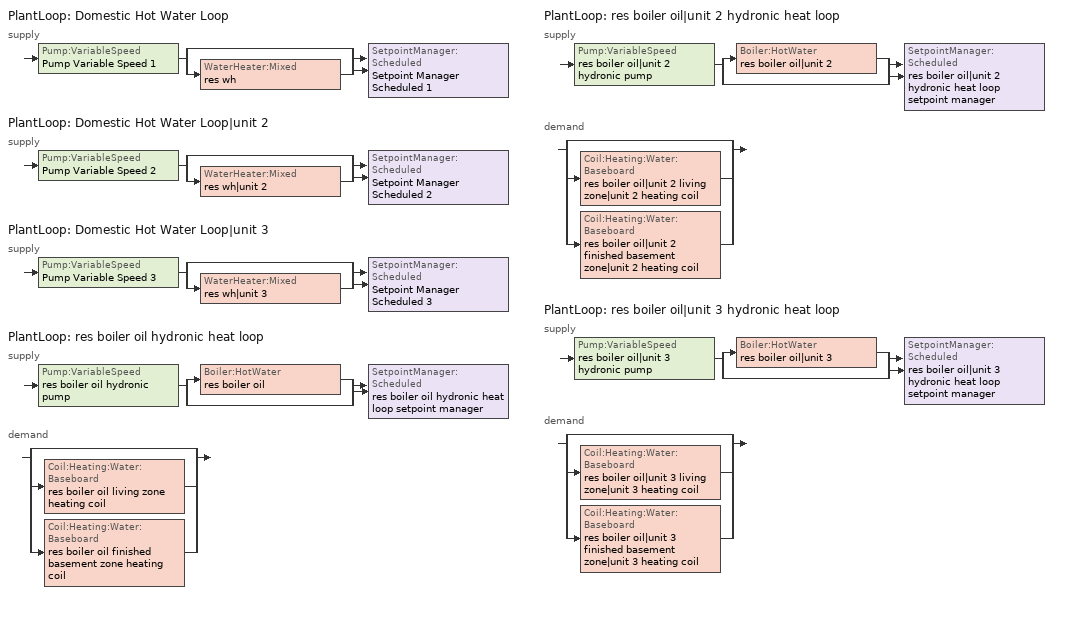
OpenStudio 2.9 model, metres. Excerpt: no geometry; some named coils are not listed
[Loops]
PlantLoop 'Domestic Hot Water Loop'
 supply: Pump:VariableSpeed 'Pump Variable Speed 1' > split
  | bypass
  | WaterHeater:Mixed 'res wh'
  join > SetpointManager:Scheduled 'Setpoint Manager Scheduled 1'
PlantLoop 'Domestic Hot Water Loop|unit 2'
 supply: Pump:VariableSpeed 'Pump Variable Speed 2' > split
  | bypass
  | WaterHeater:Mixed 'res wh|unit 2'
  join > SetpointManager:Scheduled 'Setpoint Manager Scheduled 2'
PlantLoop 'Domestic Hot Water Loop|unit 3'
 supply: Pump:VariableSpeed 'Pump Variable Speed 3' > split
  | bypass
  | WaterHeater:Mixed 'res wh|unit 3'
  join > SetpointManager:Scheduled 'Setpoint Manager Scheduled 3'
PlantLoop 'res boiler oil hydronic heat loop'
 supply: Pump:VariableSpeed 'res boiler oil hydronic pump' > split
  | Boiler:HotWater 'res boiler oil'
  | bypass
  join > SetpointManager:Scheduled 'res boiler oil hydronic heat loop setpoint manager'
 demand: split
  | bypass
  | Coil:Heating:Water:Baseboard 'res boiler oil living zone heating coil'
  | Coil:Heating:Water:Baseboard 'res boiler oil finished basement zone heating coil'
PlantLoop 'res boiler oil|unit 2 hydronic heat loop'
 supply: Pump:VariableSpeed 'res boiler oil|unit 2 hydronic pump' > split
  | Boiler:HotWater 'res boiler oil|unit 2'
  | bypass
  join > SetpointManager:Scheduled 'res boiler oil|unit 2 hydronic heat loop setpoint manager'
 demand: split
  | bypass
  | Coil:Heating:Water:Baseboard 'res boiler oil|unit 2 living zone|unit 2 heating coil'
  | Coil:Heating:Water:Baseboard 'res boiler oil|unit 2 finished basement zone|unit 2 heating coil'
PlantLoop 'res boiler oil|unit 3 hydronic heat loop'
 supply: Pump:VariableSpeed 'res boiler oil|unit 3 hydronic pump' > split
  | Boiler:HotWater 'res boiler oil|unit 3'
  | bypass
  join > SetpointManager:Scheduled 'res boiler oil|unit 3 hydronic heat loop setpoint manager'
 demand: split
  | bypass
  | Coil:Heating:Water:Baseboard 'res boiler oil|unit 3 living zone|unit 3 heating coil'
  | Coil:Heating:Water:Baseboard 'res boiler oil|unit 3 finished basement zone|unit 3 heating coil'
[Sizing:Zone] Zone Cooling Design Supply Air Temperature Input Method=SupplyAirTemperature; Zone Cooling Design Supply Air Temperature {C}=14; Zone Cooling Design Supply Air Temperature Difference {deltaC}=11.11; Zone Heating Design Supply Air Temperature Input Method=SupplyAirTemperature; Zone Heating Design Supply Air Temperature {C}=40; Zone Heating Design Supply Air Temperature Difference {deltaC}=11.11; Zone Cooling Design Supply Air Humidity Ratio {kg-H2O/kg-air}=0.0085; Zone Heating Design Supply Air Humidity Ratio {kg-H2O/kg-air}=0.008; Cooling Design Air Flow Method=DesignDay; Heating Design Air Flow Method=DesignDay; Account for Dedicated Outdoor Air System=No; Dedicated Outdoor Air System Control Strategy=NeutralSupplyAir; Dedicated Outdoor Air Low Setpoint Temperature for Design {C}=autosize; Dedicated Outdoor Air High Setpoint Temperature for Design {C}=autosize
living zone; living zone|unit 2; living zone|unit 3; finished basement zone; finished basement zone|unit 2; finished basement zone|unit 3
[Zone equipment]
living zone: res room ac zone ptac, res boiler oil living zone convective water
living zone|unit 2: res room ac|unit 2 zone ptac, res boiler oil|unit 2 living zone|unit 2 convective water
living zone|unit 3: res room ac|unit 3 zone ptac, res boiler oil|unit 3 living zone|unit 3 convective water
finished basement zone: res room ac zone ptac 1, res boiler oil finished basement zone convective water
finished basement zone|unit 2: res room ac|unit 2 zone ptac 1, res boiler oil|unit 2 finished basement zone|unit 2 convective water
finished basement zone|unit 3: res room ac|unit 3 zone ptac 1, res boiler oil|unit 3 finished basement zone|unit 3 convective water
[PlantLoop] Glycol Concentration=0; Load Distribution Scheme=Optimal
Name | Maximum Loop Flow Rate {m3/s} | Plant Loop Volume {m3} | Fluid Type | Maximum Loop Temperature {C} | Minimum Loop Temperature {C} | Minimum Loop Flow Rate {m3/s}
Domestic Hot Water Loop; Domestic Hot Water Loop|unit 2; Domestic Hot Water Loop|unit 3 | 0.01 | 0.003
res boiler oil hydronic heat loop; res boiler oil|unit 2 hydronic heat loop; res boiler oil|unit 3 hydronic heat loop |  | Autocalculate | Water | 100 | 0 | 0
[Sizing:Plant] Loop Type=Heating; Sizing Option=NonCoincident; Zone Timesteps in Averaging Window=1; Coincident Sizing Factor Mode=None
Name | Design Loop Exit Temperature {C} | Loop Design Temperature Difference {deltaC}
Domestic Hot Water Loop; Domestic Hot Water Loop|unit 2; Domestic Hot Water Loop|unit 3 | 51.6667 | 5.55556
res boiler oil hydronic heat loop; res boiler oil|unit 2 hydronic heat loop; res boiler oil|unit 3 hydronic heat loop | 82.2222 | 11.1111
[Pump:VariableSpeed] Fraction of Motor Inefficiencies to Fluid Stream=0; Coefficient 1 of the Part Load Performance Curve=0; Coefficient 2 of the Part Load Performance Curve=1; Coefficient 3 of the Part Load Performance Curve=0; Coefficient 4 of the Part Load Performance Curve=0; Pump Control Type=Intermittent; Skin Loss Radiative Fraction=0.5; Design Power Sizing Method=PowerPerFlowPerPressure; Design Electric Power per Unit Flow Rate {W/(m3/s)}=348701.1; Design Shaft Power per Unit Flow Rate per Unit Head {W-s/m3-Pa}=1.28205; Design Minimum Flow Rate Fraction=0
Name | Rated Flow Rate {m3/s} | Rated Pump Head {Pa} | Rated Power Consumption {W} | Motor Efficiency
Pump Variable Speed 1; Pump Variable Speed 2; Pump Variable Speed 3 | 0.01 | 1 | 0 | 1
res boiler oil hydronic pump; res boiler oil|unit 2 hydronic pump; res boiler oil|unit 3 hydronic pump | 0.000630902 | 20000 |  | 0.9
[SetpointManager:Scheduled] Control Variable=Temperature
Name | Schedule
Setpoint Manager Scheduled 1 | dhw temp
Setpoint Manager Scheduled 2 | dhw temp 1
Setpoint Manager Scheduled 3 | dhw temp 2
res boiler oil hydronic heat loop setpoint manager | res boiler oil hydronic heat supply setpoint
res boiler oil|unit 2 hydronic heat loop setpoint manager | res boiler oil|unit 2 hydronic heat supply setpoint
res boiler oil|unit 3 hydronic heat loop setpoint manager | res boiler oil|unit 3 hydronic heat supply setpoint
[WaterHeater:Mixed] Tank Volume {m3}=0.107884; Deadband Temperature Difference {deltaC}=2; Maximum Temperature Limit {C}=99; Heater Control Type=Cycle; Heater Maximum Capacity {W}=11722.8; Heater Minimum Capacity {W}=0; Heater Fuel Type=NaturalGas; Heater Thermal Efficiency=0.773298; Off Cycle Parasitic Fuel Consumption Rate {W}=0; Off Cycle Parasitic Fuel Type=Electricity; Off Cycle Parasitic Heat Fraction to Tank=0; On Cycle Parasitic Fuel Consumption Rate {W}=0; On Cycle Parasitic Fuel Type=Electricity; On Cycle Parasitic Heat Fraction to Tank=0; Ambient Temperature Indicator=ThermalZone; Off Cycle Loss Coefficient to Ambient Temperature {W/K}=4.15693; Off Cycle Loss Fraction to Thermal Zone=0.64; On Cycle Loss Coefficient to Ambient Temperature {W/K}=4.15693; On Cycle Loss Fraction to Thermal Zone=1; Use Side Effectiveness=1; Source Side Effectiveness=1; Use Side Design Flow Rate {m3/s}=autosize; Source Side Design Flow Rate {m3/s}=autosize; Indirect Water Heating Recovery Time {hr}=1.5; Source Side Flow Control Mode=IndirectHeatPrimarySetpoint
Name | Setpoint Temperature Schedule | Ambient Temperature Thermal Zone
res wh | WH Setpoint Temp | finished basement zone
res wh|unit 2 | WH Setpoint Temp 1 | finished basement zone|unit 2
res wh|unit 3 | WH Setpoint Temp 2 | finished basement zone|unit 3
[Coil:Cooling:DX:SingleSpeed] Availability Schedule=Always On Discrete; Rated Sensible Heat Ratio=0.65; Rated COP {W/W}=2.4911; Rated Evaporator Fan Power Per Volume Flow Rate {W/(m3/s)}=773.3; Condenser Type=AirCooled; Evaporative Condenser Effectiveness=0.9; Evaporative Condenser Air Flow Rate {m3/s}=Autosize; Evaporative Condenser Pump Rated Power Consumption {W}=Autosize; Crankcase Heater Capacity {W}=0; Maximum Outdoor Dry-Bulb Temperature for Crankcase Heater Operation {C}=10; Basin Heater Capacity {W/K}=0; Basin Heater Setpoint Temperature {C}=2
Name | Rated Total Cooling Capacity {W} | Rated Air Flow Rate {m3/s} | Total Cooling Capacity Function of Temperature Curve | Total Cooling Capacity Function of Flow Fraction Curve | Energy Input Ratio Function of Temperature Curve | Energy Input Ratio Function of Flow Fraction Curve | Part Load Fraction Correlation Curve
res room ac cooling coil 1 | 1459.89 | 0.0611244 | RoomAC-Cap-fT | RoomAC-Cap-fFF | RoomAC-EIR-fT | RoomAC-EIR-fFF | RoomAC-PLF-fPLR
res room ac|unit 2 cooling coil 1 | 1559.09 | 0.0652779 | RoomAC-Cap-fT 1 | RoomAC-Cap-fFF 1 | RoomAC-EIR-fT 1 | RoomAC-EIR-fFF 1 | RoomAC-PLF-fPLR 1
res room ac|unit 3 cooling coil 1 | 1459.89 | 0.0611244 | RoomAC-Cap-fT 2 | RoomAC-Cap-fFF 2 | RoomAC-EIR-fT 2 | RoomAC-EIR-fFF 2 | RoomAC-PLF-fPLR 2
[Fan:OnOff] Availability Schedule=Always On Discrete; Fan Total Efficiency=1; Pressure Rise {Pa}=0; Motor Efficiency=1; Motor In Airstream Fraction=0
Name | Maximum Flow Rate {m3/s} | Fan Power Ratio Function of Speed Ratio Curve | Fan Efficiency Ratio Function of Speed Ratio Curve
res room ac finished basement zone clg supply fan | 0.0685691 | Fan On Off Power Curve 1 | Fan On Off Efficiency Curve 1
res room ac|unit 2 finished basement zone|unit 2 clg supply fan | 0.0732284 | Fan On Off Power Curve 3 | Fan On Off Efficiency Curve 3
res room ac|unit 3 finished basement zone|unit 3 clg supply fan | 0.0685691 | Fan On Off Power Curve 5 | Fan On Off Efficiency Curve 5
[Coil:Heating:Electric] Availability Schedule=Always Off Discrete; Nominal Capacity {W}=0
res room ac always off heating coil 1; res room ac|unit 2 always off heating coil 1; res room ac|unit 3 always off heating coil 1
[ZoneHVAC:PackagedTerminalAirConditioner] Availability Schedule=Always On Discrete; Supply Air Flow Rate During Heating Operation {m3/s}=1e-005; Supply Air Flow Rate When No Cooling or Heating is Needed {m3/s}=0; Outdoor Air Flow Rate During Cooling Operation {m3/s}=0; Outdoor Air Flow Rate During Heating Operation {m3/s}=0; Outdoor Air Flow Rate When No Cooling or Heating is Needed {m3/s}=0; Fan Placement=DrawThrough; Supply Air Fan Operating Mode Schedule=Always Off Discrete
Name | Supply Air Flow Rate During Cooling Operation {m3/s} | Supply Air Fan | Heating Coil | Cooling Coil
res room ac zone ptac | 0.426976 | res room ac living zone clg supply fan | res room ac always off heating coil | res room ac cooling coil
res room ac zone ptac 1 | 0.0685691 | res room ac finished basement zone clg supply fan | res room ac always off heating coil 1 | res room ac cooling coil 1
res room ac|unit 2 zone ptac | 0.422316 | res room ac|unit 2 living zone|unit 2 clg supply fan | res room ac|unit 2 always off heating coil | res room ac|unit 2 cooling coil
res room ac|unit 2 zone ptac 1 | 0.0732284 | res room ac|unit 2 finished basement zone|unit 2 clg supply fan | res room ac|unit 2 always off heating coil 1 | res room ac|unit 2 cooling coil 1
res room ac|unit 3 zone ptac | 0.426976 | res room ac|unit 3 living zone|unit 3 clg supply fan | res room ac|unit 3 always off heating coil | res room ac|unit 3 cooling coil
res room ac|unit 3 zone ptac 1 | 0.0685691 | res room ac|unit 3 finished basement zone|unit 3 clg supply fan | res room ac|unit 3 always off heating coil 1 | res room ac|unit 3 cooling coil 1
[EnergyManagementSystem:Sensor]
Name | Output Variable or Output Meter Index Key | Output Variable or Output Meter
res_boiler_oil_hydronic_pump_s | res boiler oil hydronic pump | Pump Electric Energy
res_boiler_oil_unit_2_hydronic_pump_s | res boiler oil|unit 2 hydronic pump | Pump Electric Energy
res_boiler_oil_unit_3_hydronic_pump_s | res boiler oil|unit 3 hydronic pump | Pump Electric Energy
res_af_1_tin_s | living zone | Zone Mean Air Temperature
res_af_1_tt_s | living zone | Zone Outdoor Air Drybulb Temperature
res_af_2_tin_s | living zone|unit 2 | Zone Mean Air Temperature
res_af_2_tt_s | living zone|unit 2 | Zone Outdoor Air Drybulb Temperature
res_af_3_tin_s | living zone|unit 3 | Zone Mean Air Temperature
res_af_3_tt_s | living zone|unit 3 | Zone Outdoor Air Drybulb Temperature
[Boiler:HotWater] Fuel Type=FuelOil#1; Nominal Capacity {W}=29307.1; Nominal Thermal Efficiency=0.8; Efficiency Curve Temperature Evaluation Variable=LeavingBoiler; Design Water Outlet Temperature {C}=82.2222; Minimum Part Load Ratio=0; Maximum Part Load Ratio=1; Optimum Part Load Ratio=1; Water Outlet Upper Temperature Limit {C}=99.9; Boiler Flow Mode=LeavingSetpointModulated; Parasitic Electric Load {W}=220; Sizing Factor=1
Name | Normalized Boiler Efficiency Curve
res boiler oil | NonCondensingBoilerEff
res boiler oil|unit 2 | NonCondensingBoilerEff 1
res boiler oil|unit 3 | NonCondensingBoilerEff 2
[Coil:Heating:Water:Baseboard] Heating Design Capacity Method=HeatingDesignCapacity; Heating Design Capacity {W}=29307.1; Heating Design Capacity Per Floor Area {W/m2}=0; Fraction of Autosized Heating Design Capacity=0.8; U-Factor Times Area Value {W/K}=2110.11; Maximum Water Flow Rate {m3/s}=0.00126249; Convergence Tolerance=0.001
res boiler oil living zone heating coil; res boiler oil finished basement zone heating coil; res boiler oil|unit 2 living zone|unit 2 heating coil; res boiler oil|unit 2 finished basement zone|unit 2 heating coil; res boiler oil|unit 3 living zone|unit 3 heating coil; res boiler oil|unit 3 finished basement zone|unit 3 heating coil
[ZoneHVAC:Baseboard:Convective:Water] Availability Schedule=Always On Discrete
Name | Heating Coil
res boiler oil living zone convective water | res boiler oil living zone heating coil
res boiler oil finished basement zone convective water | res boiler oil finished basement zone heating coil
res boiler oil|unit 2 living zone|unit 2 convective water | res boiler oil|unit 2 living zone|unit 2 heating coil
res boiler oil|unit 2 finished basement zone|unit 2 convective water | res boiler oil|unit 2 finished basement zone|unit 2 heating coil
res boiler oil|unit 3 living zone|unit 3 convective water | res boiler oil|unit 3 living zone|unit 3 heating coil
res boiler oil|unit 3 finished basement zone|unit 3 convective water | res boiler oil|unit 3 finished basement zone|unit 3 heating coil
[Schedule:Constant]
Name | Value
dhw temp; WH Setpoint Temp; dhw temp 1; WH Setpoint Temp 1; dhw temp 2; WH Setpoint Temp 2 | 51.6667
Always On Discrete | 1
Always Off Discrete | 0
res boiler oil hydronic heat supply setpoint; res boiler oil|unit 2 hydronic heat supply setpoint; res boiler oil|unit 3 hydronic heat supply setpoint | 82.2222
[Curve:Biquadratic] Minimum Value of x=0; Maximum Value of x=100; Minimum Value of y=0; Maximum Value of y=100
Name | Coefficient1 Constant | Coefficient2 x | Coefficient3 x**2 | Coefficient4 y | Coefficient5 y**2 | Coefficient6 x*y
RoomAC-Cap-fT; RoomAC-Cap-fT 1; RoomAC-Cap-fT 2 | 0.6405 | 0.01568 | 0.0004531 | 0.001615 | -0.0001825 | 6.614e-05
RoomAC-EIR-fT; RoomAC-EIR-fT 1; RoomAC-EIR-fT 2 | 2.287 | -0.1732 | 0.004745 | 0.01662 | 0.000484 | -0.001306
[Curve:Quadratic] Coefficient3 x**2=0; Minimum Value of x=0; Minimum Curve Output=0
Name | Coefficient1 Constant | Coefficient2 x | Maximum Value of x | Maximum Curve Output
RoomAC-Cap-fFF; RoomAC-Cap-fFF 1; RoomAC-Cap-fFF 2 | 0.887 | 0.1128 | 2 | 2
RoomAC-EIR-fFF; RoomAC-EIR-fFF 1; RoomAC-EIR-fFF 2 | 1.763 | -0.6081 | 2 | 2
RoomAC-PLF-fPLR; RoomAC-PLF-fPLR 1; RoomAC-PLF-fPLR 2 | 0.78 | 0.22 | 1 | 1
[Curve:Exponent] Coefficient1 Constant=1; Coefficient2 Constant=0; Coefficient3 Constant=0; Minimum Value of x=0; Maximum Value of x=1
Fan On Off Power Curve 1; Fan On Off Power Curve 3; Fan On Off Power Curve 5
[Curve:Cubic] Coefficient1 Constant=1; Coefficient2 x=0; Coefficient3 x**2=0; Coefficient4 x**3=0; Minimum Value of x=0; Maximum Value of x=1
Fan On Off Efficiency Curve 1; Fan On Off Efficiency Curve 3; Fan On Off Efficiency Curve 5
[Curve:Bicubic] Coefficient1 Constant=1.11172; Coefficient2 x=0.0786141; Coefficient3 x**2=-0.400426; Coefficient4 y=0; Coefficient5 y**2=-0.000156783; Coefficient6 x*y=0.0093846; Coefficient7 x**3=0.234258; Coefficient8 y**3=1.32927e-06; Coefficient9 x**2*y=-0.0044467; Coefficient10 x*y**2=-1.22498e-05; Minimum Value of x=0.1; Maximum Value of x=1; Minimum Value of y=20; Maximum Value of y=80
NonCondensingBoilerEff; NonCondensingBoilerEff 1; NonCondensingBoilerEff 2
